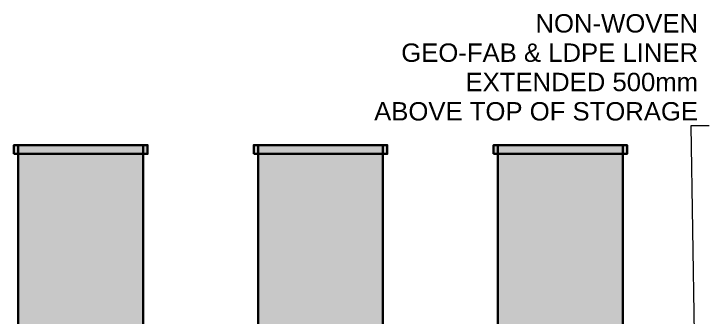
# Model space of a CAD drawing. Header units: millimetres. Extents: x -2152 to 15462, y -2134 to 3631.
# Drawn here: x 11766 to 15109, y 2172 to 3631 of the extents above; entities that cross this region are included whole.
import ezdxf
from ezdxf.enums import TextEntityAlignment as Align

# ---------------------------------------------------------------- set-up
doc = ezdxf.new("R2010")
doc.units = ezdxf.units.MM
for name, color, linetype in [('ANNOTATIONS', 7, 'Continuous'), ('LEADERS', 7, 'Continuous'), ('MANHOLES', 7, 'Continuous')]:
    doc.layers.add(name, color=color, linetype=linetype)
doc.styles.add('ARIAL', font='arial.ttf')

msp = doc.modelspace()

# ---------------------------------------------------------------- linework, layer by layer
at = {"layer": 'LEADERS', "lineweight": 18}
for p, q in [((15108.8, 3091.9), (15020.6, 3091.9)), ((15020.6, 3091.9), (15038.2, 2060))]:
    msp.add_line(p, q, dxfattribs=at)
at = {"layer": 'MANHOLES', "lineweight": 30}
for points in [[(11766.1, 2957.7), (12408.5, 2957.7), (12408.5, 3000), (11766.1, 3000)], [(11787.3, 1560), (12387.3, 1560), (12387.3, 3000), (11787.3, 3000)], [(12919.2, 2957.7), (13561.6, 2957.7), (13561.6, 3000), (12919.2, 3000)], [(12940.4, 1560), (13540.4, 1560), (13540.4, 3000), (12940.4, 3000)], [(14072.3, 2957.7), (14714.6, 2957.7), (14714.6, 3000), (14072.3, 3000)], [(14093.5, 1560), (14693.5, 1560), (14693.5, 3000), (14093.5, 3000)]]:
    msp.add_lwpolyline(points, close=True, dxfattribs=at)
at = {"layer": 'MANHOLES', "true_color": 0x737373}
for points in [[(11766.1, 2957.7), (12408.5, 2957.7), (11766.1, 3000), (12408.5, 3000)], [(12919.2, 2957.7), (13561.6, 2957.7), (12919.2, 3000), (13561.6, 3000)], [(14072.3, 2957.7), (14714.6, 2957.7), (14072.3, 3000), (14714.6, 3000)]]:
    msp.add_solid(points, dxfattribs=at)
at = {"layer": 'MANHOLES', "true_color": 0xb8b8b8}
for points in [[(11787.3, 1560), (12387.3, 1560), (11787.3, 3000), (12387.3, 3000)], [(12940.4, 1560), (13540.4, 1560), (12940.4, 3000), (13540.4, 3000)], [(14093.5, 1560), (14693.5, 1560), (14093.5, 3000), (14693.5, 3000)]]:
    msp.add_solid(points, dxfattribs=at)

# ---------------------------------------------------------------- texts
at = {"layer": 'ANNOTATIONS', "style": 'ARIAL'}
for s, height, p in [('NON-WOVEN', 88.41, (15055.8, 3541.7)), ('GEO-FAB & LDPE LINER', 88.406, (15055.8, 3400.6)), ('EXTENDED 500mm', 88.406, (15055.8, 3259.4)), ('ABOVE TOP OF STORAGE', 88.406, (15055.8, 3118.3))]:
    msp.add_text(s, height=height, dxfattribs=at).set_placement(p, align=Align.RIGHT)

doc.saveas('drawing.dxf')
